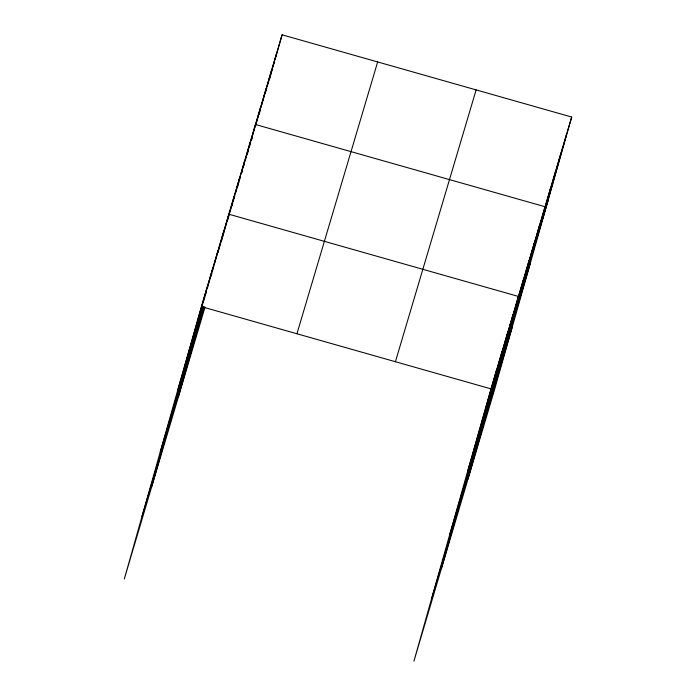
<?xml version="1.0" encoding="UTF-8"?>
<svg xmlns="http://www.w3.org/2000/svg" width="696" height="696" viewBox="0 0 696 696"><rect width="100%" height="100%" fill="white"/><g stroke="black" fill="none" stroke-linecap="round" stroke-linejoin="round"><path stroke-width="1.04" d="M571.686 117.041L490.967 388.864L413.902 661.2L494.621 389.377L571.686 117.041L282.098 34.8L201.379 306.623L124.314 578.959L205.033 307.136M183.361 371.185L206.86 288.135M188.851 352.707L212.35 269.656M194.341 334.219L202.275 306.188M204.032 299.959L204.92 296.844M205.503 294.773L206.381 291.659M207.556 287.5L217.839 251.169M199.83 315.74L202.475 306.397M210.992 276.286L211.871 273.171M212.463 271.101L213.933 265.907M214.516 263.827L223.329 232.681M151.754 486.539L202.666 306.623M217.952 252.613L228.819 214.203L518.416 296.444L441.351 568.78M221.511 240.903L225.043 228.445M225.626 226.365L234.143 196.263M227.722 219.849L229.193 214.655M229.776 212.584L239.476 178.324M231.872 206.059L232.76 202.945M233.343 200.866L234.813 195.68M235.405 193.601L244.801 160.385M237.501 187.085L238.963 181.891M239.555 179.812L240.433 176.697M241.608 172.547L250.125 142.445M178.394 396.842L203.998 306.344M241.651 173.295L242.53 170.181M243.704 166.031L244.583 162.916M245.175 160.837L255.458 124.497L545.055 206.747L467.99 479.083M247.271 154.312L248.15 151.197M249.325 147.047L250.212 143.933M251.386 139.783L260.782 106.558M251.421 140.531L252.3 137.416M255.536 125.993L266.116 88.618M259.103 114.283L260.565 109.089M261.157 107.019L271.44 70.679M265.306 93.229L266.777 88.035M267.368 85.965L276.764 52.739M269.465 79.44L272.397 69.061M272.989 66.981L274.459 61.796M275.042 59.717L282.098 34.8M472.958 453.435L496.457 370.376M478.448 434.948L501.947 351.898M483.938 416.46L507.436 333.41M489.427 397.981L512.926 314.931M500.241 361.555L523.74 278.504M505.566 343.615L529.073 260.565M510.899 325.676L534.398 242.626M516.223 307.736L539.722 224.686M526.881 271.858L550.379 188.807M532.205 253.918L555.704 170.859M537.529 235.979L561.037 152.92M542.863 218.031L566.361 134.981M177.871 389.673L202.571 306.492M160.202 452.139L203.328 306.892M141.984 516.493L204.059 307.467M296.94 333.758L377.658 61.944M395.406 361.72L476.125 89.906M467.468 471.914L548.187 200.091M449.79 534.38L530.509 262.557M431.581 598.734L512.299 326.911M201.379 306.623L490.967 388.864"/></g></svg>
